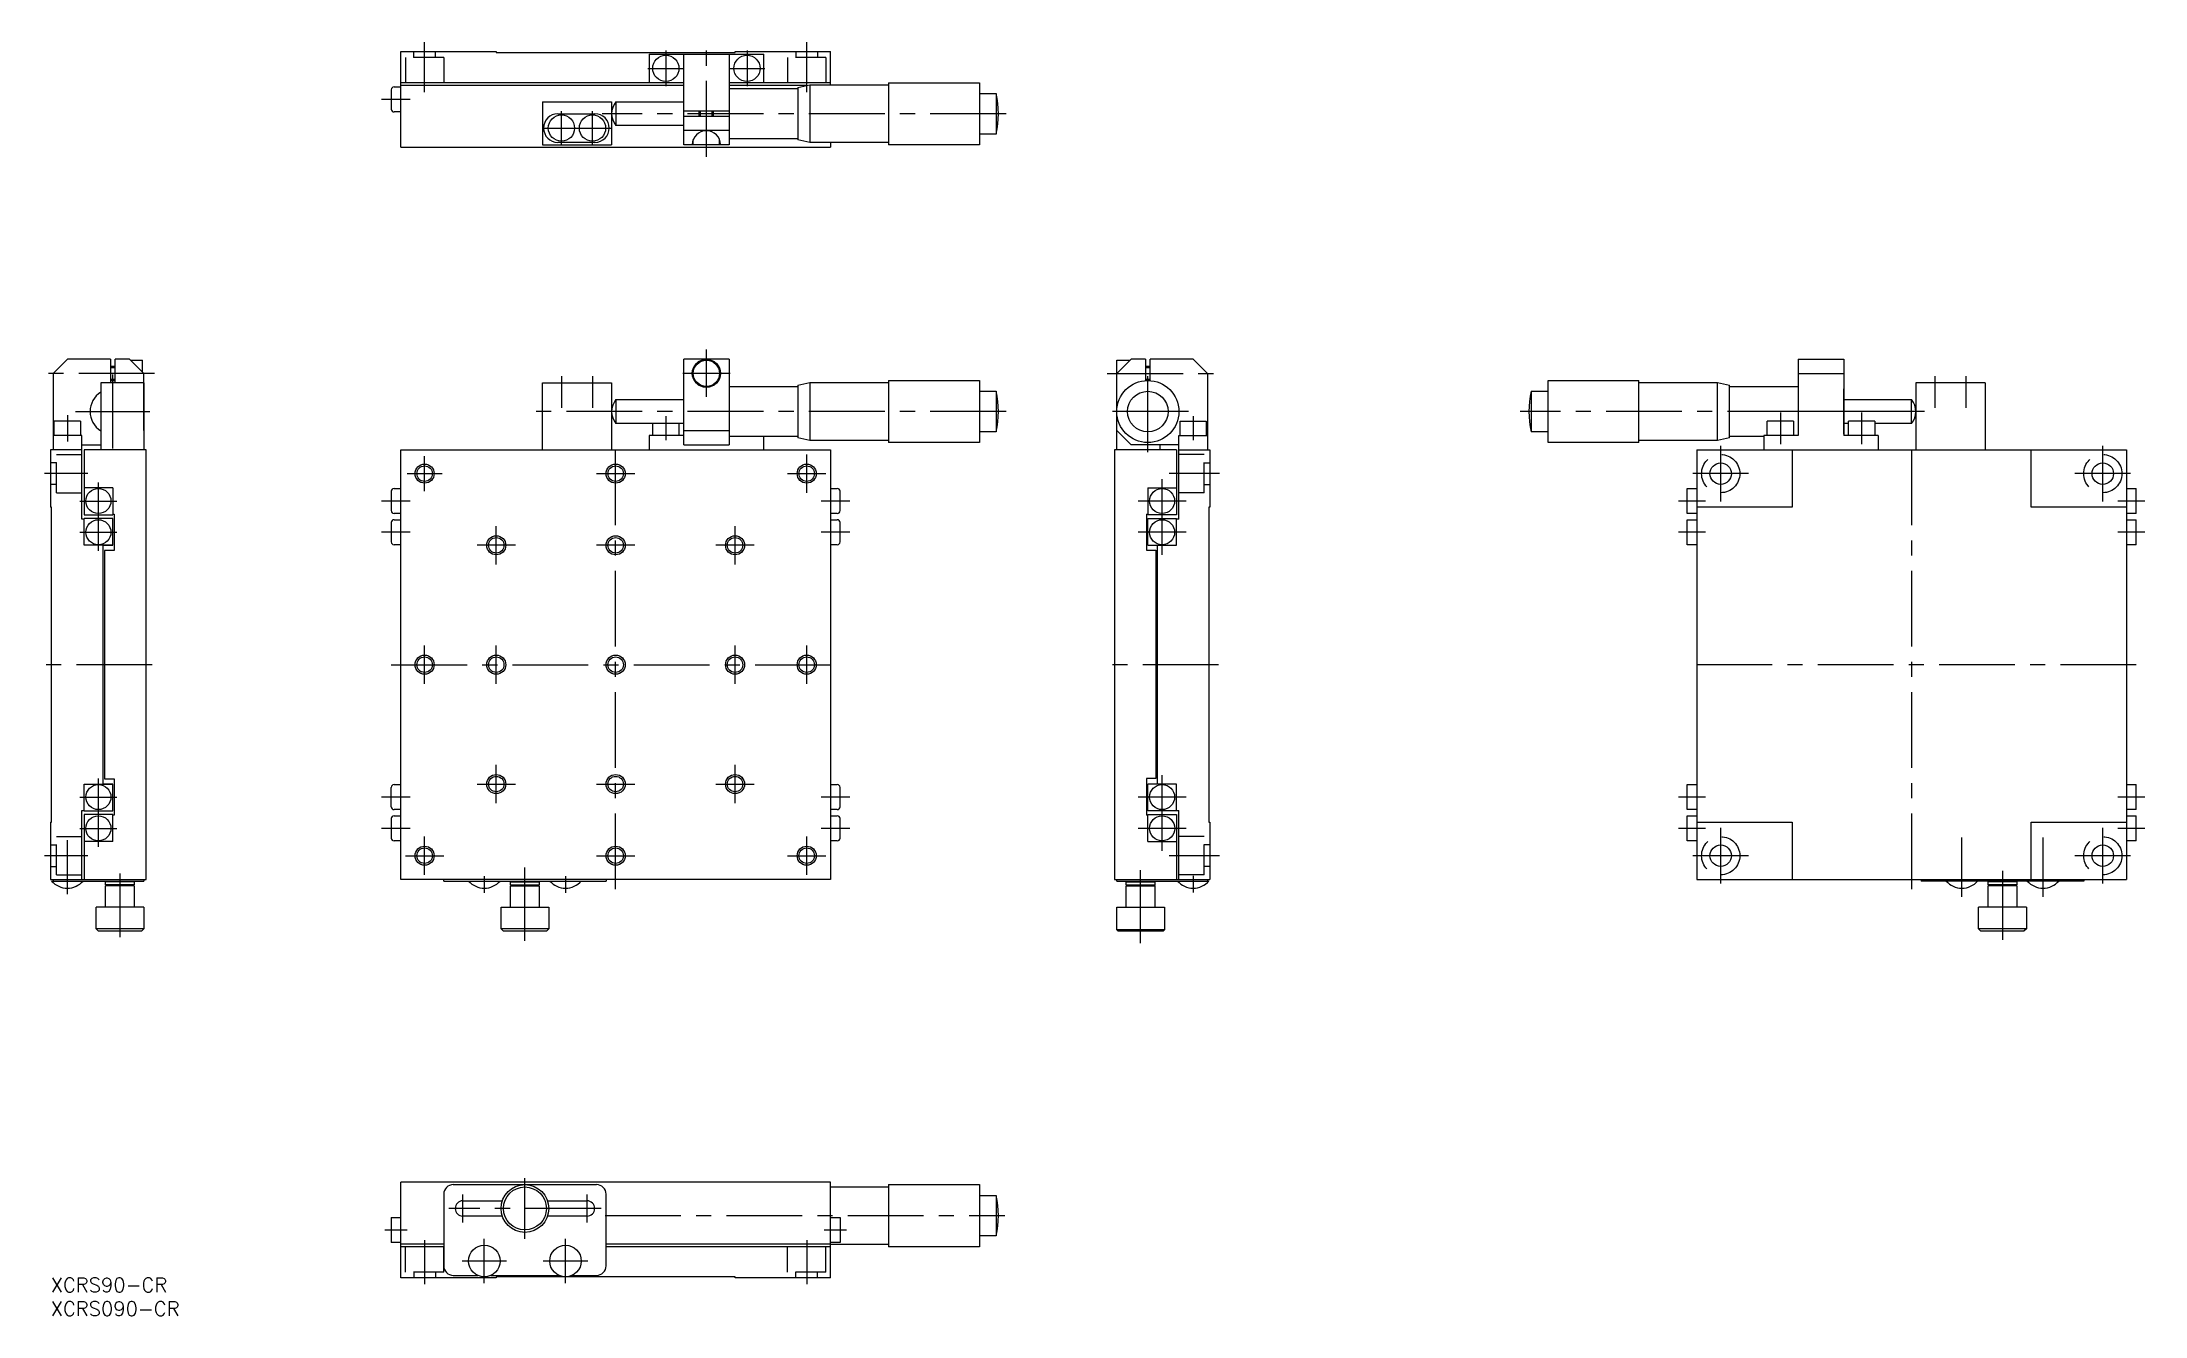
# Model space of a CAD drawing. Extents: x -2 to 438, y -8 to 259.
import ezdxf

# ---------------------------------------------------------------- set-up
doc = ezdxf.new("R2010")
doc.units = 0
doc.header["$LTSCALE"] = 0.5
doc.linetypes.add('CENTER', pattern=[50.8, 31.75, -6.35, 6.35, -6.35])
doc.linetypes.add('DASHED', pattern=[19.05, 12.7, -6.35])
for name, color, linetype in [('MSM_CENTER', 1, 'CENTER'), ('MSM_CONTINUOUS', 7, 'CONTINUOUS'), ('MSM_DASHED', 4, 'DASHED'), ('MSM_NARROW', 5, 'CONTINUOUS'), ('MSM_PART_NUMBER', 7, 'CONTINUOUS')]:
    doc.layers.add(name, color=color, linetype=linetype)
doc.styles.get("Standard").update_dxf_attribs({"font": 'txt.shx', "height": 3, "bigfont": 'bigfont.shx'})

# ---------------------------------------------------------------- blocks, each defined once
blk = doc.blocks.new('*U69')
at = {"layer": 'MSM_PART_NUMBER'}
blk.add_text('XCRS90-CR', height=3, dxfattribs=at).set_placement((0, -3))
blk = doc.blocks.new('*U70')
at = {"layer": 'MSM_PART_NUMBER'}
blk.add_text('XCRS090-CR', height=3, dxfattribs=at).set_placement((0, -8))

msp = doc.modelspace()

# ---------------------------------------------------------------- linework, layer by layer
at = {"layer": 'MSM_CENTER'}
for p, q in [((78.3, 248.22), (78.3, 258.72)), ((128.8, 256.97), (128.8, 249.47)), ((137.3, 234.72), (137.3, 258.22)), ((145.8, 256.97), (145.8, 249.47)), ((158.3, 248.22), (158.3, 258.72)), ((125.05, 253.22), (132.55, 253.22)), ((142.05, 253.22), (149.55, 253.22)), ((75.3, 246.72), (69.3, 246.72)), ((106.95, 237.22), (106.95, 244.22)), ((113.45, 237.22), (113.45, 244.22)), ((200.05, 243.72), (115.45, 243.72)), ((102.95, 240.72), (117.45, 240.72)), ((137.3, 184.41), (137.3, 194.36)), ((21.77, 189.36), (-1.5, 189.36)), ((142.25, 189.36), (132.35, 189.36)), ((221.22, 189.36), (244.22, 189.36)), ((229.72, 172.86), (229.72, 189.86)), ((13, 173.59), (13, 189.13)), ((106.95, 188.79), (106.95, 182.13)), ((113.45, 188.79), (113.45, 182.13)), ((394.52, 188.79), (394.52, 182.13)), ((401.02, 188.79), (401.02, 182.13)), ((3.5, 180.63), (3.5, 175.09)), ((5.23, 181.36), (20.77, 181.36)), ((200.05, 181.36), (100.95, 181.36)), ((238.22, 181.36), (221.22, 181.36)), ((392.35, 181.36), (307.69, 181.36)), ((362.17, 181.19), (362.17, 174.53)), ((377.25, 181.36), (364.09, 181.36)), ((379.17, 181.19), (379.17, 174.53)), ((128.8, 180.36), (128.8, 175.36)), ((239.22, 180.36), (239.22, 175.36)), ((78.3, 164.71), (78.3, 172.01)), ((118.3, 81.36), (118.3, 175.36)), ((158.3, 164.34), (158.3, 172.39)), ((349.67, 162.53), (349.67, 174.19)), ((389.67, 81.36), (389.67, 175.36)), ((429.67, 162.53), (429.67, 174.19)), ((7.77, 168.36), (-1.27, 168.36)), ((74.65, 168.36), (81.95, 168.36)), ((114.28, 168.36), (122.33, 168.36)), ((154.28, 168.36), (162.33, 168.36)), ((232.72, 151.36), (232.72, 167.36)), ((244.72, 168.36), (234.22, 168.36)), ((355.5, 168.36), (343.84, 168.36)), ((435.5, 168.36), (423.84, 168.36)), ((10, 152.2), (10, 166.53)), ((6.11, 162.63), (13.89, 162.63)), ((75.3, 162.63), (69.3, 162.63)), ((167.3, 162.63), (161.3, 162.63)), ((237.72, 162.63), (227.72, 162.63)), ((346.5, 162.63), (340.84, 162.63)), ((438.5, 162.63), (432.84, 162.63)), ((6.11, 156.09), (13.89, 156.09)), ((75.3, 156.09), (69.3, 156.09)), ((93.3, 149.34), (93.3, 157.39)), ((143.3, 149.34), (143.3, 157.39)), ((167.3, 156.09), (161.3, 156.09)), ((237.72, 156.09), (227.72, 156.09)), ((346.5, 156.09), (340.84, 156.09)), ((438.5, 156.09), (432.84, 156.09)), ((97.33, 153.36), (89.28, 153.36)), ((122.33, 153.36), (114.28, 153.36)), ((147.33, 153.36), (139.28, 153.36)), ((78.3, 124.34), (78.3, 132.39)), ((93.3, 124.34), (93.3, 132.39)), ((143.3, 124.34), (143.3, 132.39)), ((158.3, 124.34), (158.3, 132.39)), ((21.27, 128.36), (-1.8, 128.36)), ((71.3, 128.36), (165.3, 128.36)), ((244.52, 128.36), (220.72, 128.36)), ((436.67, 128.36), (342.67, 128.36)), ((93.3, 99.34), (93.3, 107.39)), ((143.3, 99.34), (143.3, 107.39)), ((10, 90.2), (10, 104.53)), ((89.28, 103.36), (97.33, 103.36)), ((114.28, 103.36), (122.33, 103.36)), ((139.28, 103.36), (147.33, 103.36)), ((232.72, 89.36), (232.72, 105.36)), ((6.11, 100.63), (13.89, 100.63)), ((75.3, 100.63), (69.3, 100.63)), ((167.3, 100.63), (161.3, 100.63)), ((237.72, 100.63), (227.72, 100.63)), ((346.5, 100.63), (340.84, 100.63)), ((438.5, 100.63), (432.84, 100.63)), ((6.11, 94.09), (13.89, 94.09)), ((75.3, 94.09), (69.3, 94.09)), ((167.3, 94.09), (161.3, 94.09)), ((237.72, 94.09), (227.72, 94.09)), ((346.5, 94.09), (340.84, 94.09)), ((349.67, 82.53), (349.67, 94.19)), ((429.67, 82.53), (429.67, 94.19)), ((438.5, 94.09), (432.84, 94.09)), ((7.77, 88.36), (-1.27, 88.36)), ((3.5, 80.29), (3.5, 91.59)), ((74.28, 88.36), (82.33, 88.36)), ((78.3, 84.34), (78.3, 92.39)), ((114.28, 88.36), (122.33, 88.36)), ((154.28, 88.36), (162.33, 88.36)), ((158.3, 84.34), (158.3, 92.39)), ((244.72, 88.36), (234.22, 88.36)), ((355.5, 88.36), (343.84, 88.36)), ((400.17, 79.73), (400.17, 92.15)), ((417.17, 79.73), (417.17, 92.15)), ((435.5, 88.36), (423.84, 88.36)), ((14.5, 84.63), (14.5, 71.29)), ((90.8, 84.06), (90.8, 80.56)), ((99.3, 70.56), (99.3, 85.86)), ((107.8, 84.06), (107.8, 80.56)), ((228.22, 70.06), (228.22, 85.36)), ((239.22, 84.18), (239.22, 80.68)), ((408.67, 85.19), (408.67, 70.73)), ((99.3, 8.14), (99.3, 20.86)), ((115.26, 14.5), (83.34, 14.5)), ((86.3, 11.54), (86.3, 17.46)), ((112.3, 11.54), (112.3, 17.46)), ((69.94, 10), (74.66, 10)), ((69.94, 10), (74.66, 10)), ((116.09, 13), (199.81, 13)), ((161.94, 10), (166.66, 10)), ((161.94, 10), (166.66, 10)), ((78.3, 7.86), (78.3, -1.36)), ((90.8, -1.16), (90.8, 8.16)), ((107.8, -1.16), (107.8, 8.16)), ((158.3, 7.86), (158.3, -1.36)), ((95.46, 3.5), (86.14, 3.5)), ((112.46, 3.5), (103.14, 3.5))]:
    msp.add_line(p, q, dxfattribs=at)
at = {"layer": 'MSM_CONTINUOUS'}
for p, q in [((73.3, 256.72), (93.3, 256.72)), ((73.3, 236.72), (73.3, 256.72)), ((93.3, 256.72), (93.3, 256.52)), ((93.3, 256.52), (143.3, 256.52)), ((125.3, 256.22), (125.3, 250.22)), ((125.3, 256.22), (149.3, 256.22)), ((132.55, 237.22), (132.55, 256.22)), ((142.05, 256.22), (142.05, 237.22)), ((143.3, 256.72), (163.3, 256.72)), ((143.3, 256.52), (143.3, 256.72)), ((149.3, 250.22), (149.3, 256.22)), ((163.3, 249.77), (163.3, 256.72)), ((71.3, 248.75), (71.3, 244.7)), ((71.9, 249.35), (73.3, 249.35)), ((132.55, 250.22), (73.3, 250.22)), ((73.3, 249.72), (132.55, 249.72)), ((163.3, 250.22), (142.05, 250.22)), ((142.05, 249.72), (158.32, 249.72)), ((142.05, 248.97), (156.45, 248.97)), ((156.45, 249.22), (158.95, 249.77)), ((156.45, 249.22), (156.45, 238.22)), ((158.95, 249.77), (175.45, 249.77)), ((158.95, 249.77), (158.95, 237.67)), ((175.45, 250.22), (194.45, 250.22)), ((175.45, 250.22), (175.45, 237.22)), ((194.45, 250.22), (194.45, 237.22)), ((194.45, 247.97), (197.95, 247.97)), ((197.95, 247.97), (197.95, 239.47)), ((73.3, 244.1), (71.9, 244.1)), ((102.95, 246.22), (102.95, 237.22)), ((102.95, 246.22), (117.45, 246.22)), ((106.2, 243.72), (113.95, 243.72)), ((117.45, 246.22), (117.45, 237.22)), ((118.35, 246.22), (132.55, 246.22)), ((118.35, 246.22), (118.35, 241.22)), ((142.05, 244.22), (132.55, 244.22)), ((132.55, 243.22), (142.05, 243.22)), ((135.8, 243.22), (135.8, 244.22)), ((138.8, 243.22), (138.8, 244.22)), ((132.55, 241.22), (118.35, 241.22)), ((142.05, 240.22), (132.55, 240.22)), ((134.55, 237.22), (134.55, 238.29)), ((140.05, 237.22), (140.05, 238.29)), ((156.45, 238.47), (142.05, 238.47)), ((158.95, 237.67), (156.45, 238.22)), ((197.95, 239.47), (194.45, 239.47)), ((73.3, 236.72), (163.3, 236.72)), ((102.95, 237.22), (117.45, 237.22)), ((113.95, 237.72), (106.2, 237.72)), ((142.05, 237.22), (132.55, 237.22)), ((175.45, 237.67), (158.95, 237.67)), ((163.3, 237.67), (163.3, 236.72)), ((194.45, 237.22), (175.45, 237.22)), ((3.5, 192.36), (0.5, 189.36)), ((0.5, 189.36), (0.5, 173.36)), ((12.5, 192.36), (3.5, 192.36)), ((12.5, 192.36), (12.5, 187.36)), ((12.5, 190.86), (13.5, 190.86)), ((16.5, 192.36), (13.5, 192.36)), ((13.5, 187.36), (13.5, 192.36)), ((19.5, 189.36), (16.5, 192.36)), ((16.75, 192.11), (19.2, 192.11)), ((19.2, 189.66), (19.2, 192.11)), ((19.5, 177.36), (19.5, 189.36)), ((142.05, 192.36), (132.55, 192.36)), ((132.55, 174.36), (132.55, 192.36)), ((134.35, 189.36), (132.55, 189.36)), ((142.05, 189.36), (140.25, 189.36)), ((142.05, 192.36), (142.05, 174.36)), ((226.22, 192.36), (223.22, 189.36)), ((223.22, 173.36), (223.22, 192.11)), ((223.22, 192.11), (225.97, 192.11)), ((229.22, 192.36), (226.22, 192.36)), ((229.22, 192.36), (229.22, 187.84)), ((229.22, 190.86), (230.22, 190.86)), ((239.22, 192.36), (230.22, 192.36)), ((230.22, 187.84), (230.22, 192.36)), ((242.22, 189.36), (239.22, 192.36)), ((242.22, 189.36), (242.22, 173.36)), ((365.92, 192.36), (375.42, 192.36)), ((365.92, 192.36), (365.92, 176.36)), ((365.92, 189.36), (375.42, 189.36)), ((375.42, 192.36), (375.42, 176.36)), ((19.5, 187.36), (10.5, 187.36)), ((10.5, 187.36), (10.5, 173.36)), ((12.5, 187.86), (13.5, 187.86)), ((19.5, 187.36), (19.5, 173.36)), ((102.95, 173.36), (102.95, 187.36)), ((102.95, 187.36), (117.45, 187.36)), ((117.45, 187.36), (117.45, 173.36)), ((142.05, 186.61), (156.45, 186.61)), ((156.45, 186.86), (158.95, 187.41)), ((156.45, 186.86), (156.45, 175.86)), ((158.95, 187.41), (175.45, 187.41)), ((158.95, 187.41), (158.95, 175.31)), ((175.45, 187.86), (194.45, 187.86)), ((175.45, 187.86), (175.45, 174.86)), ((194.45, 187.86), (194.45, 174.86)), ((194.45, 185.61), (197.95, 185.61)), ((197.95, 185.61), (197.95, 177.11)), ((229.22, 187.86), (230.22, 187.86)), ((310.02, 185.61), (313.52, 185.61)), ((310.02, 185.61), (310.02, 177.11)), ((313.52, 187.86), (332.52, 187.86)), ((313.52, 174.86), (313.52, 187.86)), ((332.52, 174.86), (332.52, 187.86)), ((332.52, 187.41), (349.02, 187.41)), ((349.02, 187.41), (351.52, 186.86)), ((349.02, 175.31), (349.02, 187.41)), ((351.52, 175.86), (351.52, 186.86)), ((351.52, 186.61), (365.92, 186.61)), ((375.42, 176.61), (375.42, 186.11)), ((405.02, 187.36), (390.52, 187.36)), ((390.52, 187.36), (390.52, 173.36)), ((405.02, 187.36), (405.02, 173.36)), ((118.35, 183.86), (132.55, 183.86)), ((118.35, 183.86), (118.35, 178.86)), ((375.42, 183.86), (389.62, 183.86)), ((389.62, 178.86), (389.62, 183.86)), ((6.5, 176.36), (0.5, 176.36)), ((0.75, 176.36), (0.75, 179.36)), ((6.25, 179.36), (0.75, 179.36)), ((6.25, 179.36), (6.25, 176.36)), ((6.5, 158.86), (6.5, 176.36)), ((132.55, 178.86), (118.35, 178.86)), ((132.55, 176.36), (125.3, 176.36)), ((125.3, 176.36), (125.3, 173.36)), ((126.05, 176.36), (126.05, 178.86)), ((131.55, 178.86), (131.55, 176.36)), ((132.55, 177.36), (142.05, 177.36)), ((197.95, 177.11), (194.45, 177.11)), ((226.22, 174.36), (223.22, 177.36)), ((236.22, 158.86), (236.22, 176.36)), ((236.22, 176.36), (242.22, 176.36)), ((236.47, 176.36), (236.47, 179.36)), ((236.47, 179.36), (241.97, 179.36)), ((241.97, 179.36), (241.97, 176.36)), ((313.52, 177.11), (310.02, 177.11)), ((365.92, 176.36), (358.67, 176.36)), ((358.67, 176.36), (358.67, 173.36)), ((359.42, 176.36), (359.42, 179.36)), ((364.92, 179.36), (359.42, 179.36)), ((364.92, 179.36), (364.92, 176.36)), ((376.42, 178.86), (375.42, 178.86)), ((382.67, 176.36), (375.42, 176.36)), ((376.42, 176.36), (376.42, 179.36)), ((381.92, 179.36), (376.42, 179.36)), ((381.92, 179.36), (381.92, 176.36)), ((389.62, 178.86), (381.92, 178.86)), ((382.67, 176.36), (382.67, 173.36)), ((6.5, 173.36), (0, 173.36)), ((0, 173.36), (0, 161.36)), ((6.5, 174.36), (10.5, 174.36)), ((20, 173.36), (7, 173.36)), ((7, 173.36), (7, 159.76)), ((20, 83.36), (20, 173.36)), ((73.3, 173.36), (163.3, 173.36)), ((73.3, 83.36), (73.3, 173.36)), ((132.55, 174.36), (142.05, 174.36)), ((156.45, 176.11), (142.05, 176.11)), ((149.3, 173.36), (149.3, 176.11)), ((158.95, 175.31), (156.45, 175.86)), ((175.45, 175.31), (158.95, 175.31)), ((163.3, 173.36), (163.3, 83.36)), ((194.45, 174.86), (175.45, 174.86)), ((235.72, 173.36), (222.72, 173.36)), ((222.72, 173.36), (222.72, 83.36)), ((236.22, 174.36), (226.22, 174.36)), ((232.22, 174.36), (232.22, 173.36)), ((235.72, 173.36), (235.72, 159.76)), ((236.22, 173.36), (242.72, 173.36)), ((242.72, 173.36), (242.72, 161.36)), ((332.52, 174.86), (313.52, 174.86)), ((349.02, 175.31), (332.52, 175.31)), ((344.67, 173.36), (434.67, 173.36)), ((344.67, 173.36), (344.67, 83.36)), ((351.52, 175.86), (349.02, 175.31)), ((358.67, 176.11), (351.52, 176.11)), ((364.67, 173.36), (364.67, 161.36)), ((414.67, 161.36), (414.67, 173.36)), ((434.67, 173.36), (434.67, 83.36)), ((13, 165.36), (7, 165.36)), ((13, 165.36), (13, 159.76)), ((71.3, 164.66), (71.3, 160.61)), ((71.9, 165.26), (73.3, 165.26)), ((163.3, 165.26), (164.7, 165.26)), ((165.3, 160.61), (165.3, 164.66)), ((229.72, 165.36), (229.72, 159.76)), ((229.72, 165.36), (235.72, 165.36)), ((342.67, 165.26), (344.67, 165.26)), ((342.67, 160.01), (342.67, 165.26)), ((434.67, 165.26), (436.67, 165.26)), ((436.67, 160.01), (436.67, 165.26)), ((0.2, 161.36), (0, 161.36)), ((0.2, 95.36), (0.2, 161.36)), ((7, 158.86), (6.5, 158.86)), ((7, 159.76), (13, 159.76)), ((13, 158.96), (7, 158.96)), ((7, 153.36), (7, 158.96)), ((13, 159.86), (13.3, 159.86)), ((13, 153.36), (13, 158.96)), ((13.3, 159.86), (13.3, 152.26)), ((73.3, 160.01), (71.9, 160.01)), ((71.9, 158.72), (73.3, 158.72)), ((164.7, 160.01), (163.3, 160.01)), ((163.3, 158.72), (164.7, 158.72)), ((229.42, 159.86), (229.42, 152.36)), ((229.42, 159.86), (229.72, 159.86)), ((235.72, 159.76), (229.72, 159.76)), ((229.72, 153.36), (229.72, 158.96)), ((229.72, 158.96), (235.72, 158.96)), ((235.72, 153.36), (235.72, 158.96)), ((236.22, 158.86), (235.72, 158.86)), ((242.52, 161.36), (242.52, 95.36)), ((242.72, 161.36), (242.52, 161.36)), ((344.67, 160.01), (342.67, 160.01)), ((342.67, 158.72), (344.67, 158.72)), ((342.67, 153.47), (342.67, 158.72)), ((364.67, 161.36), (344.67, 161.36)), ((434.67, 161.36), (414.67, 161.36)), ((436.67, 160.01), (434.67, 160.01)), ((434.67, 158.72), (436.67, 158.72)), ((436.67, 153.47), (436.67, 158.72)), ((71.3, 158.12), (71.3, 154.07)), ((165.3, 154.07), (165.3, 158.12)), ((13, 153.36), (7, 153.36)), ((11, 103.36), (11, 153.36)), ((11, 153.36), (13, 153.36)), ((11.3, 152.26), (11.3, 104.46)), ((13.3, 152.26), (11.3, 152.26)), ((73.3, 153.47), (71.9, 153.47)), ((164.7, 153.47), (163.3, 153.47)), ((229.42, 152.36), (231.42, 152.36)), ((229.72, 153.36), (235.72, 153.36)), ((231.42, 152.36), (231.42, 104.56)), ((231.72, 103.36), (231.72, 153.36)), ((344.67, 153.47), (342.67, 153.47)), ((436.67, 153.47), (434.67, 153.47)), ((7, 103.36), (13, 103.36)), ((7, 97.76), (7, 103.36)), ((13, 103.36), (11, 103.36)), ((11.3, 104.46), (13.3, 104.46)), ((13, 97.76), (13, 103.36)), ((13.3, 104.46), (13.3, 96.86)), ((71.3, 98.61), (71.3, 102.66)), ((71.9, 103.26), (73.3, 103.26)), ((163.3, 103.26), (164.7, 103.26)), ((165.3, 98.61), (165.3, 102.66)), ((229.42, 104.56), (229.42, 96.86)), ((231.42, 104.56), (229.42, 104.56)), ((229.72, 97.76), (229.72, 103.36)), ((235.72, 103.36), (229.72, 103.36)), ((235.72, 97.76), (235.72, 103.36)), ((342.67, 103.26), (344.67, 103.26)), ((342.67, 98.01), (342.67, 103.26)), ((434.67, 103.26), (436.67, 103.26)), ((436.67, 98.01), (436.67, 103.26)), ((6.5, 83.36), (6.5, 97.86)), ((6.5, 97.86), (7, 97.86)), ((7, 97.76), (13, 97.76)), ((7, 96.96), (7, 83.36)), ((13, 96.96), (7, 96.96)), ((13, 91.36), (13, 96.96)), ((73.3, 98.01), (71.9, 98.01)), ((164.7, 98.01), (163.3, 98.01)), ((235.72, 97.76), (229.72, 97.76)), ((229.72, 91.36), (229.72, 96.96)), ((229.72, 96.96), (235.72, 96.96)), ((235.72, 97.86), (236.22, 97.86)), ((235.72, 96.96), (235.72, 83.36)), ((236.22, 83.36), (236.22, 97.86)), ((344.67, 98.01), (342.67, 98.01)), ((436.67, 98.01), (434.67, 98.01)), ((0, 95.36), (0, 83.36)), ((0, 95.36), (0.2, 95.36)), ((13.3, 96.86), (13, 96.86)), ((71.3, 96.12), (71.3, 92.07)), ((71.9, 96.72), (73.3, 96.72)), ((163.3, 96.72), (164.7, 96.72)), ((165.3, 92.07), (165.3, 96.12)), ((229.72, 96.86), (229.42, 96.86)), ((242.52, 95.36), (242.72, 95.36)), ((242.72, 95.36), (242.72, 83.36)), ((342.67, 96.72), (344.67, 96.72)), ((342.67, 91.47), (342.67, 96.72)), ((344.67, 95.36), (364.67, 95.36)), ((364.67, 95.36), (364.67, 83.36)), ((414.67, 83.36), (414.67, 95.36)), ((414.67, 95.36), (434.67, 95.36)), ((434.67, 96.72), (436.67, 96.72)), ((436.67, 91.47), (436.67, 96.72)), ((13, 91.36), (7, 91.36)), ((73.3, 91.47), (71.9, 91.47)), ((164.7, 91.47), (163.3, 91.47)), ((229.72, 91.36), (235.72, 91.36)), ((344.67, 91.47), (342.67, 91.47)), ((436.67, 91.47), (434.67, 91.47)), ((0, 83.36), (20, 83.36)), ((0.2, 83.06), (19.5, 83.06)), ((0.5, 83.36), (0.5, 83.06)), ((11.5, 82.86), (11.7, 83.06)), ((11.5, 82.26), (11.5, 82.86)), ((17.5, 82.86), (11.5, 82.86)), ((11.7, 82.06), (11.5, 82.26)), ((17.5, 82.26), (11.5, 82.26)), ((11.5, 77.56), (11.5, 82.06)), ((17.5, 82.06), (11.5, 82.06)), ((17.3, 83.06), (17.5, 82.86)), ((17.5, 82.26), (17.3, 82.06)), ((17.5, 82.86), (17.5, 82.26)), ((17.5, 82.06), (17.5, 77.56)), ((19.5, 83.36), (19.5, 83.06)), ((163.3, 83.36), (73.3, 83.36)), ((82.3, 83.06), (82.3, 83.36)), ((82.3, 83.06), (116.3, 83.06)), ((96.3, 82.86), (96.5, 83.06)), ((96.3, 82.26), (96.3, 82.86)), ((96.3, 82.86), (102.3, 82.86)), ((96.5, 82.06), (96.3, 82.26)), ((96.3, 82.26), (102.3, 82.26)), ((96.3, 77.56), (96.3, 82.06)), ((96.3, 82.06), (102.3, 82.06)), ((102.1, 83.06), (102.3, 82.86)), ((102.3, 82.26), (102.1, 82.06)), ((102.3, 82.86), (102.3, 82.26)), ((102.3, 82.06), (102.3, 77.56)), ((116.3, 83.36), (116.3, 83.06)), ((222.72, 83.36), (242.72, 83.36)), ((223.22, 83.06), (223.22, 83.36)), ((223.22, 83.06), (242.52, 83.06)), ((225.22, 82.86), (225.42, 83.06)), ((225.22, 82.26), (225.22, 82.86)), ((225.22, 82.86), (231.22, 82.86)), ((225.42, 82.06), (225.22, 82.26)), ((225.22, 82.26), (231.22, 82.26)), ((225.22, 77.56), (225.22, 82.06)), ((225.22, 82.06), (231.22, 82.06)), ((231.02, 83.06), (231.22, 82.86)), ((231.22, 82.26), (231.02, 82.06)), ((231.22, 82.86), (231.22, 82.26)), ((231.22, 82.06), (231.22, 77.56)), ((242.22, 83.36), (242.22, 83.06)), ((344.67, 83.36), (434.67, 83.36)), ((391.67, 83.36), (391.67, 83.06)), ((425.67, 83.06), (391.67, 83.06)), ((405.67, 82.86), (405.87, 83.06)), ((405.67, 82.26), (405.67, 82.86)), ((411.67, 82.86), (405.67, 82.86)), ((405.87, 82.06), (405.67, 82.26)), ((411.67, 82.26), (405.67, 82.26)), ((405.67, 77.56), (405.67, 82.06)), ((411.67, 82.06), (405.67, 82.06)), ((411.47, 83.06), (411.67, 82.86)), ((411.67, 82.26), (411.47, 82.06)), ((411.67, 82.86), (411.67, 82.26)), ((411.67, 82.06), (411.67, 77.56)), ((425.67, 83.36), (425.67, 83.06)), ((9.5, 73.06), (9.5, 77.56)), ((19.5, 77.56), (9.5, 77.56)), ((19.5, 77.56), (19.5, 73.06)), ((94.3, 73.06), (94.3, 77.56)), ((94.3, 77.56), (104.3, 77.56)), ((104.3, 77.56), (104.3, 73.06)), ((223.22, 72.86), (223.22, 77.56)), ((223.22, 77.56), (233.22, 77.56)), ((233.22, 77.56), (233.22, 72.86)), ((403.67, 73.06), (403.67, 77.56)), ((413.67, 77.56), (403.67, 77.56)), ((413.67, 77.56), (413.67, 73.06)), ((10, 72.56), (9.5, 73.06)), ((19.5, 73.06), (9.5, 73.06)), ((19, 72.56), (10, 72.56)), ((19.5, 73.06), (19, 72.56)), ((94.8, 72.56), (94.3, 73.06)), ((104.3, 73.06), (94.3, 73.06)), ((103.8, 72.56), (94.8, 72.56)), ((103.8, 72.56), (104.3, 73.06)), ((223.52, 72.56), (223.22, 72.86)), ((233.22, 72.86), (223.22, 72.86)), ((232.92, 72.56), (223.52, 72.56)), ((233.22, 72.86), (232.92, 72.56)), ((404.17, 72.56), (403.67, 73.06)), ((413.67, 73.06), (403.67, 73.06)), ((413.17, 72.56), (404.17, 72.56)), ((413.67, 73.06), (413.17, 72.56)), ((163.3, 20), (73.3, 20)), ((73.3, 7), (73.3, 20)), ((84.3, 19.5), (114.3, 19.5)), ((163.3, 0), (163.3, 20)), ((163.3, 19.05), (175.45, 19.05)), ((175.45, 19.5), (194.45, 19.5)), ((175.45, 19.5), (175.45, 6.5)), ((194.45, 19.5), (194.45, 6.5)), ((82.3, 17.5), (82.3, 2.5)), ((86.3, 16.1), (94.56, 16.1)), ((104.04, 16.1), (112.3, 16.1)), ((116.3, 2.5), (116.3, 17.5)), ((194.45, 17.25), (197.95, 17.25)), ((197.95, 17.25), (197.95, 8.75)), ((71.3, 12.62), (73.3, 12.62)), ((71.3, 12.62), (71.3, 7.37)), ((71.3, 12.62), (71.3, 7.37)), ((73.3, 0), (73.3, 13)), ((94.56, 12.9), (86.3, 12.9)), ((112.3, 12.9), (104.04, 12.9)), ((163.3, 12.62), (165.3, 12.62)), ((165.3, 12.62), (165.3, 7.37)), ((165.3, 12.62), (165.3, 7.37)), ((73.3, 7.37), (71.3, 7.37)), ((82.3, 7), (73.3, 7)), ((82.3, 6.5), (73.3, 6.5)), ((163.3, 7), (116.3, 7)), ((163.3, 6.5), (116.3, 6.5)), ((165.3, 7.37), (163.3, 7.37)), ((175.45, 6.95), (163.3, 6.95)), ((194.45, 6.5), (175.45, 6.5)), ((197.95, 8.75), (194.45, 8.75)), ((93.3, 0), (73.3, 0)), ((84.3, 0.5), (89.43, 0.5)), ((92.18, 0.5), (106.43, 0.5)), ((143.3, 0.2), (93.3, 0.2)), ((93.3, 0.2), (93.3, 0)), ((109.18, 0.5), (114.3, 0.5)), ((143.3, 0), (143.3, 0.2)), ((163.3, 0), (143.3, 0))]:
    msp.add_line(p, q, dxfattribs=at)
for centre, radius in [((128.8, 253.22), 2.75), ((145.8, 253.22), 2.75), ((106.95, 240.72), 2.75), ((113.45, 240.72), 2.75), ((137.3, 189.36), 2.95), ((137.3, 189.36), 2.75), ((229.72, 181.36), 6.5), ((229.72, 181.36), 4.25), ((78.3, 168.36), 1.62), ((118.3, 168.36), 1.62), ((158.3, 168.36), 1.62), ((349.67, 168.36), 2.25), ((429.67, 168.36), 2.25), ((10, 162.63), 2.63), ((232.72, 162.63), 2.62), ((10, 156.09), 2.62), ((232.72, 156.09), 2.62), ((93.3, 153.36), 1.62), ((118.3, 153.36), 1.62), ((143.3, 153.36), 1.62), ((78.3, 128.36), 1.62), ((93.3, 128.36), 1.62), ((118.3, 128.36), 1.62), ((143.3, 128.36), 1.62), ((158.3, 128.36), 1.62), ((10, 100.63), 2.62), ((93.3, 103.36), 1.62), ((118.3, 103.36), 1.62), ((143.3, 103.36), 1.62), ((232.72, 100.63), 2.62), ((10, 94.09), 2.63), ((232.72, 94.09), 2.63), ((78.3, 88.36), 1.62), ((118.3, 88.36), 1.62), ((158.3, 88.36), 1.62), ((349.67, 88.36), 2.25), ((429.67, 88.36), 2.25), ((99.3, 14.5), 5), ((99.3, 14.5), 4.5), ((90.8, 3.5), 3.3), ((107.8, 3.5), 3.3)]:
    msp.add_circle(centre, radius, dxfattribs=at)
for centre, radius, start, end in [((71.9, 248.75), 0.6, 90, 180), ((180.14, 243.72), 18.31, 346.5803, 13.4197), ((71.9, 244.7), 0.6, 180, 270), ((106.2, 240.72), 3, 90, 270), ((113.95, 240.72), 3, 270, 90), ((121.37, 243.72), 3.92, 140.4022, 219.5978), ((137.3, 237.22), 2.95, 360, 180), ((13, 181.36), 4.75, 121.7569, 238.2431), ((13, 181.36), 6.5, 85.5883, 94.4117), ((13, 181.36), 6.05, 85.2594, 94.7406), ((180.14, 181.36), 18.31, 346.5803, 13.4197), ((327.83, 181.36), 18.31, 166.5803, 193.4197), ((121.37, 181.36), 3.92, 140.4022, 219.5978), ((386.6, 181.36), 3.92, 320.4022, 39.5978), ((71.9, 164.66), 0.6, 90, 180), ((164.7, 164.66), 0.6, 360, 90), ((71.9, 160.61), 0.6, 180, 270), ((71.9, 158.12), 0.6, 90, 180), ((164.7, 160.61), 0.6, 270, 360), ((164.7, 158.12), 0.6, 360, 90), ((71.9, 154.07), 0.6, 180, 270), ((164.7, 154.07), 0.6, 270, 360), ((71.9, 102.66), 0.6, 90, 180), ((164.7, 102.66), 0.6, 360, 90), ((71.9, 98.61), 0.6, 180, 270), ((164.7, 98.61), 0.6, 270, 360), ((71.9, 96.12), 0.6, 90, 180), ((164.7, 96.12), 0.6, 360, 90), ((71.9, 92.07), 0.6, 180, 270), ((164.7, 92.07), 0.6, 270, 360), ((3.5, 85.94), 4.38, 221.1121, 318.8879), ((90.8, 85.93), 4.37, 221.0348, 318.9652), ((107.8, 85.93), 4.37, 221.0348, 318.9652), ((239.22, 85.93), 4.37, 221.0348, 318.9652), ((400.17, 85.94), 4.38, 221.1121, 318.8879), ((417.17, 85.94), 4.38, 221.1121, 318.8879), ((84.3, 17.5), 2, 90, 180), ((114.3, 17.5), 2, 360, 90), ((86.3, 14.5), 1.6, 90, 270), ((112.3, 14.5), 1.6, 270, 90), ((180.14, 13), 18.31, 346.5803, 13.4197), ((84.3, 2.5), 2, 180, 270), ((114.3, 2.5), 2, 270, 360)]:
    msp.add_arc(centre, radius, start, end, dxfattribs=at)
at = {"layer": 'MSM_DASHED'}
for p, q in [((74.3, 255.52), (74.3, 250.22)), ((82.3, 255.52), (74.3, 255.52)), ((76.05, 255.52), (76.05, 256.72)), ((80.55, 255.52), (80.55, 256.72)), ((82.3, 255.52), (82.3, 250.22)), ((154.3, 255.52), (154.3, 250.22)), ((162.3, 255.52), (154.3, 255.52)), ((156.05, 256.72), (156.05, 255.52)), ((160.55, 256.72), (160.55, 255.52)), ((162.3, 255.52), (162.3, 250.22)), ((1.2, 172.36), (6.5, 172.36)), ((1.2, 164.36), (1.2, 172.36)), ((241.52, 172.36), (236.22, 172.36)), ((241.52, 164.36), (241.52, 172.36)), ((1.2, 170.61), (0, 170.61)), ((241.52, 170.61), (242.72, 170.61)), ((1.2, 166.11), (0, 166.11)), ((1.2, 164.36), (6.5, 164.36)), ((241.52, 164.36), (236.22, 164.36)), ((241.52, 166.11), (242.72, 166.11)), ((0, 90.61), (1.2, 90.61)), ((1.2, 92.36), (6.5, 92.36)), ((1.2, 84.36), (1.2, 92.36)), ((241.52, 92.36), (236.22, 92.36)), ((241.52, 84.36), (241.52, 92.36)), ((242.72, 90.61), (241.52, 90.61)), ((0, 86.11), (1.2, 86.11)), ((1.2, 84.36), (6.5, 84.36)), ((241.52, 84.36), (236.22, 84.36)), ((242.72, 86.11), (241.52, 86.11)), ((74.3, 1.2), (74.3, 6.5)), ((82.3, 1.2), (82.3, 6.5)), ((154.3, 1.2), (154.3, 6.5)), ((162.3, 1.2), (162.3, 6.5)), ((82.3, 1.2), (74.3, 1.2)), ((76.05, 1.2), (76.05, 0)), ((80.55, 1.2), (80.55, 0)), ((162.3, 1.2), (154.3, 1.2)), ((156.05, 0), (156.05, 1.2)), ((160.55, 0), (160.55, 1.2))]:
    msp.add_line(p, q, dxfattribs=at)
for centre in [(349.67, 168.36), (429.67, 168.36), (349.67, 88.36), (429.67, 88.36)]:
    msp.add_circle(centre, 4, dxfattribs=at)
at = {"layer": 'MSM_NARROW'}
for p, q in [((136.07, 243.22), (136.07, 244.22)), ((138.53, 243.22), (138.53, 244.22)), ((12.5, 190.59), (13.5, 190.59)), ((229.22, 190.59), (230.22, 190.59)), ((12.5, 188.13), (13.5, 188.13)), ((229.22, 188.13), (230.22, 188.13))]:
    msp.add_line(p, q, dxfattribs=at)
for centre in [(78.3, 168.36), (118.3, 168.36), (158.3, 168.36), (93.3, 153.36), (118.3, 153.36), (143.3, 153.36), (78.3, 128.36), (93.3, 128.36), (118.3, 128.36), (143.3, 128.36), (158.3, 128.36), (93.3, 103.36), (118.3, 103.36), (143.3, 103.36), (78.3, 88.36), (118.3, 88.36), (158.3, 88.36)]:
    msp.add_circle(centre, 2, dxfattribs=at)

# ---------------------------------------------------------------- block references
at = {"layer": 'MSM_CONTINUOUS'}
for name in ['*U69', '*U70']:
    msp.add_blockref(name, (0, 0), dxfattribs=at)

doc.saveas('drawing.dxf')
